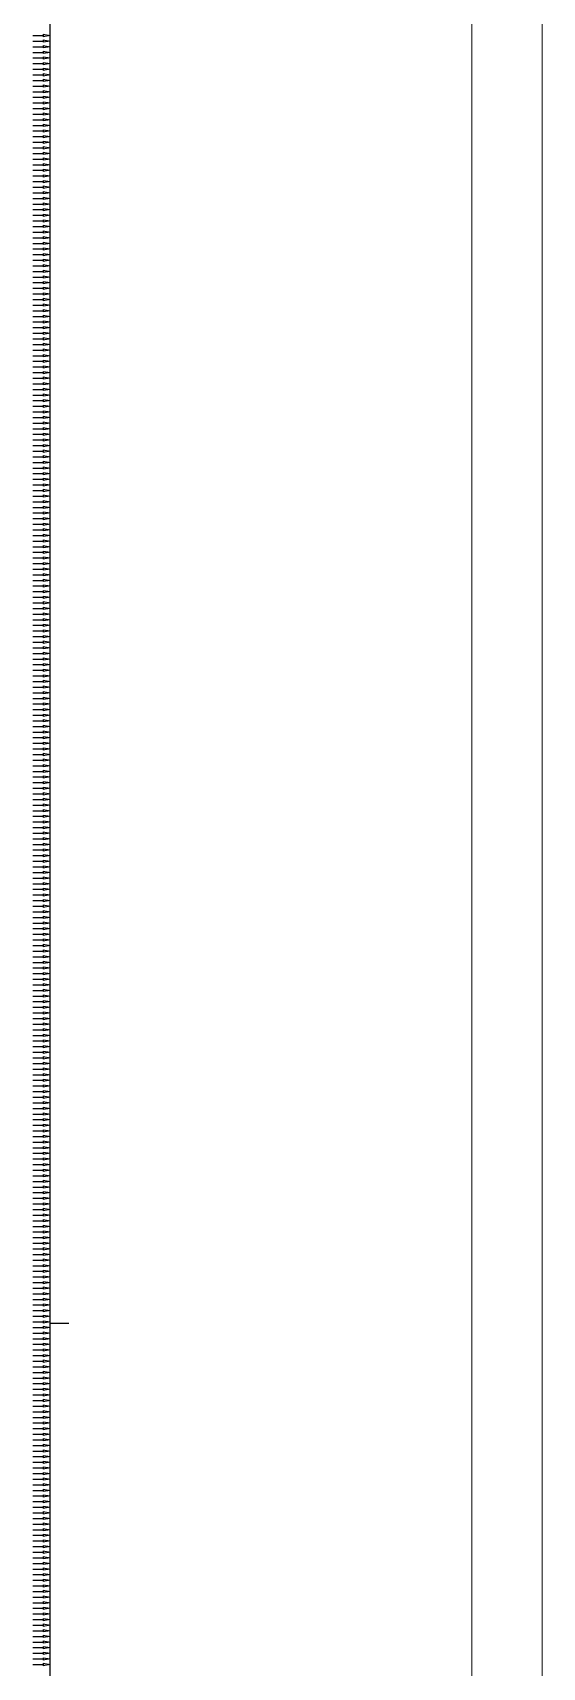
# Model space of a CAD drawing. Extents: x -212 to 3502, y -496 to 4155.
# Drawn here: x -12 to 350, y 1830 to 2994 of the extents above; entities that cross this region are included whole.
import ezdxf

# ---------------------------------------------------------------- set-up
doc = ezdxf.new("R2010")
doc.units = 0
doc.linetypes.add('DASHED', pattern=[0])
doc.layers.add('Analysis_layer', color=70, linetype='Continuous')
doc.layers.add('U_Профиль', color=160, linetype='Continuous', lineweight=20)
doc.styles.get("Standard").update_dxf_attribs({"font": 'arial.ttf'})

# ---------------------------------------------------------------- blocks, each defined once
blk = doc.blocks.new('*U12')
for p, q in [((-6.25, 1496), (-2.5, 1496)), ((-6.25, 1494), (-2.5, 1494)), ((-6.25, 1492), (-2.5, 1492)), ((-6.25, 1490), (-2.5, 1490)), ((-6.25, 1488), (-2.5, 1488)), ((-6.25, 1486), (-2.5, 1486)), ((-6.25, 1484), (-2.5, 1484)), ((-6.25, 1482), (-2.5, 1482)), ((-6.25, 1480), (-2.5, 1480)), ((-6.25, 1478), (-2.5, 1478)), ((-6.25, 1476), (-2.5, 1476)), ((-6.25, 1474), (-2.5, 1474)), ((-6.25, 1472), (-2.5, 1472)), ((-6.25, 1470), (-2.5, 1470)), ((-6.25, 1468), (-2.5, 1468)), ((-6.25, 1466), (-2.5, 1466)), ((-6.25, 1464), (-2.5, 1464)), ((-6.25, 1462), (-2.5, 1462)), ((-6.25, 1460), (-2.5, 1460)), ((-6.25, 1458), (-2.5, 1458)), ((-6.25, 1456), (-2.5, 1456)), ((-6.25, 1454), (-2.5, 1454)), ((-6.25, 1452), (-2.5, 1452)), ((-6.25, 1450), (-2.5, 1450)), ((-6.25, 1448), (-2.5, 1448)), ((-6.25, 1446), (-2.5, 1446)), ((-6.25, 1444), (-2.5, 1444)), ((-6.25, 1442), (-2.5, 1442)), ((-6.25, 1440), (-2.5, 1440)), ((-6.25, 1438), (-2.5, 1438)), ((-6.25, 1436), (-2.5, 1436)), ((-6.25, 1434), (-2.5, 1434)), ((-6.25, 1432), (-2.5, 1432)), ((-6.25, 1430), (-2.5, 1430)), ((-6.25, 1428), (-2.5, 1428)), ((-6.25, 1426), (-2.5, 1426)), ((-6.25, 1424), (-2.5, 1424)), ((-6.25, 1422), (-2.5, 1422)), ((-6.25, 1420), (-2.5, 1420)), ((-6.25, 1418), (-2.5, 1418)), ((-6.25, 1416), (-2.5, 1416)), ((-6.25, 1414), (-2.5, 1414)), ((-6.25, 1412), (-2.5, 1412)), ((-6.25, 1410), (-2.5, 1410)), ((-6.25, 1408), (-2.5, 1408)), ((-6.25, 1406), (-2.5, 1406)), ((-6.25, 1404), (-2.5, 1404)), ((-6.25, 1402), (-2.5, 1402)), ((-6.25, 1400), (-2.5, 1400)), ((-6.25, 1398), (-2.5, 1398)), ((-6.25, 1396), (-2.5, 1396)), ((-6.25, 1394), (-2.5, 1394)), ((-6.25, 1392), (-2.5, 1392)), ((-6.25, 1390), (-2.5, 1390)), ((-6.25, 1388), (-2.5, 1388)), ((-6.25, 1386), (-2.5, 1386)), ((-6.25, 1384), (-2.5, 1384)), ((-6.25, 1382), (-2.5, 1382)), ((-6.25, 1380), (-2.5, 1380)), ((-6.25, 1378), (-2.5, 1378)), ((-6.25, 1376), (-2.5, 1376)), ((-6.25, 1374), (-2.5, 1374)), ((-6.25, 1372), (-2.5, 1372)), ((-6.25, 1370), (-2.5, 1370)), ((-6.25, 1368), (-2.5, 1368)), ((-6.25, 1366), (-2.5, 1366)), ((-6.25, 1364), (-2.5, 1364)), ((-6.25, 1362), (-2.5, 1362)), ((-6.25, 1360), (-2.5, 1360)), ((-6.25, 1358), (-2.5, 1358)), ((-6.25, 1356), (-2.5, 1356)), ((-6.25, 1354), (-2.5, 1354)), ((-6.25, 1352), (-2.5, 1352)), ((-6.25, 1350), (-2.5, 1350)), ((-6.25, 1348), (-2.5, 1348)), ((-6.25, 1346), (-2.5, 1346)), ((-6.25, 1344), (-2.5, 1344)), ((-6.25, 1342), (-2.5, 1342)), ((-6.25, 1340), (-2.5, 1340)), ((-6.25, 1338), (-2.5, 1338)), ((-6.25, 1336), (-2.5, 1336)), ((-6.25, 1334), (-2.5, 1334)), ((-6.25, 1332), (-2.5, 1332)), ((-6.25, 1330), (-2.5, 1330)), ((-6.25, 1328), (-2.5, 1328)), ((-6.25, 1326), (-2.5, 1326)), ((-6.25, 1324), (-2.5, 1324)), ((-6.25, 1322), (-2.5, 1322)), ((-6.25, 1320), (-2.5, 1320)), ((-6.25, 1318), (-2.5, 1318)), ((-6.25, 1316), (-2.5, 1316)), ((-6.25, 1314), (-2.5, 1314)), ((-6.25, 1312), (-2.5, 1312)), ((-6.25, 1310), (-2.5, 1310)), ((-6.25, 1308), (-2.5, 1308)), ((-6.25, 1306), (-2.5, 1306)), ((-6.25, 1304), (-2.5, 1304)), ((-6.25, 1302), (-2.5, 1302)), ((-6.25, 1300), (-2.5, 1300)), ((-6.25, 1298), (-2.5, 1298)), ((-6.25, 1296), (-2.5, 1296)), ((-6.25, 1294), (-2.5, 1294)), ((-6.25, 1292), (-2.5, 1292)), ((-6.25, 1290), (-2.5, 1290)), ((-6.25, 1288), (-2.5, 1288)), ((-6.25, 1286), (-2.5, 1286)), ((-6.25, 1284), (-2.5, 1284)), ((-6.25, 1282), (-2.5, 1282)), ((-6.25, 1280), (-2.5, 1280)), ((-6.25, 1278), (-2.5, 1278)), ((-6.25, 1276), (-2.5, 1276)), ((-6.25, 1274), (-2.5, 1274)), ((-6.25, 1272), (-2.5, 1272)), ((-6.25, 1270), (-2.5, 1270)), ((-6.25, 1268), (-2.5, 1268)), ((-6.25, 1266), (-2.5, 1266)), ((-6.25, 1264), (-2.5, 1264)), ((-6.25, 1262), (-2.5, 1262)), ((-6.25, 1260), (-2.5, 1260)), ((-6.25, 1258), (-2.5, 1258)), ((-6.25, 1256), (-2.5, 1256)), ((-6.25, 1254), (-2.5, 1254)), ((-6.25, 1252), (-2.5, 1252)), ((-6.25, 1250), (-2.5, 1250)), ((-6.25, 1248), (-2.5, 1248)), ((-6.25, 1246), (-2.5, 1246)), ((-6.25, 1244), (-2.5, 1244)), ((-6.25, 1242), (-2.5, 1242)), ((-6.25, 1240), (-2.5, 1240)), ((-6.25, 1238), (-2.5, 1238)), ((-6.25, 1236), (-2.5, 1236)), ((-6.25, 1234), (-2.5, 1234)), ((-6.25, 1232), (-2.5, 1232)), ((-6.25, 1230), (-2.5, 1230)), ((-6.25, 1228), (-2.5, 1228)), ((-6.25, 1226), (-2.5, 1226)), ((-6.25, 1224), (-2.5, 1224)), ((-6.25, 1222), (-2.5, 1222)), ((-6.25, 1220), (-2.5, 1220)), ((-6.25, 1218), (-2.5, 1218)), ((-6.25, 1216), (-2.5, 1216)), ((-6.25, 1214), (-2.5, 1214)), ((-6.25, 1212), (-2.5, 1212)), ((-6.25, 1210), (-2.5, 1210)), ((-6.25, 1208), (-2.5, 1208)), ((-6.25, 1206), (-2.5, 1206)), ((-6.25, 1204), (-2.5, 1204)), ((-6.25, 1202), (-2.5, 1202)), ((-6.25, 1200), (-2.5, 1200)), ((-6.25, 1198), (-2.5, 1198)), ((-6.25, 1196), (-2.5, 1196)), ((-6.25, 1194), (-2.5, 1194)), ((-6.25, 1192), (-2.5, 1192)), ((-6.25, 1190), (-2.5, 1190)), ((-6.25, 1188), (-2.5, 1188)), ((-6.25, 1186), (-2.5, 1186)), ((-6.25, 1184), (-2.5, 1184)), ((-6.25, 1182), (-2.5, 1182)), ((-6.25, 1180), (-2.5, 1180)), ((-6.25, 1178), (-2.5, 1178)), ((-6.25, 1176), (-2.5, 1176)), ((-6.25, 1174), (-2.5, 1174)), ((-6.25, 1172), (-2.5, 1172)), ((-6.25, 1170), (-2.5, 1170)), ((-6.25, 1168), (-2.5, 1168)), ((-6.25, 1166), (-2.5, 1166)), ((-6.25, 1164), (-2.5, 1164)), ((-6.25, 1162), (-2.5, 1162)), ((-6.25, 1160), (-2.5, 1160)), ((-6.25, 1158), (-2.5, 1158)), ((-6.25, 1156), (-2.5, 1156)), ((-6.25, 1154), (-2.5, 1154)), ((-6.25, 1152), (-2.5, 1152)), ((-6.25, 1150), (-2.5, 1150)), ((-6.25, 1148), (-2.5, 1148)), ((-6.25, 1146), (-2.5, 1146)), ((-6.25, 1144), (-2.5, 1144)), ((-6.25, 1142), (-2.5, 1142)), ((-6.25, 1140), (-2.5, 1140)), ((-6.25, 1138), (-2.5, 1138)), ((-6.25, 1136), (-2.5, 1136)), ((-6.25, 1134), (-2.5, 1134)), ((-6.25, 1132), (-2.5, 1132)), ((-6.25, 1130), (-2.5, 1130)), ((-6.25, 1128), (-2.5, 1128)), ((-6.25, 1126), (-2.5, 1126)), ((-6.25, 1124), (-2.5, 1124)), ((-6.25, 1122), (-2.5, 1122)), ((-6.25, 1120), (-2.5, 1120)), ((-6.25, 1118), (-2.5, 1118)), ((-6.25, 1116), (-2.5, 1116)), ((-6.25, 1114), (-2.5, 1114)), ((-6.25, 1112), (-2.5, 1112)), ((-6.25, 1110), (-2.5, 1110)), ((-6.25, 1108), (-2.5, 1108)), ((-6.25, 1106), (-2.5, 1106)), ((-6.25, 1104), (-2.5, 1104)), ((-6.25, 1102), (-2.5, 1102)), ((-6.25, 1100), (-2.5, 1100)), ((-6.25, 1098), (-2.5, 1098)), ((-6.25, 1096), (-2.5, 1096)), ((-6.25, 1094), (-2.5, 1094)), ((-6.25, 1092), (-2.5, 1092)), ((-6.25, 1090), (-2.5, 1090)), ((-6.25, 1088), (-2.5, 1088)), ((-6.25, 1086), (-2.5, 1086)), ((-6.25, 1084), (-2.5, 1084)), ((-6.25, 1082), (-2.5, 1082)), ((-6.25, 1080), (-2.5, 1080)), ((-6.25, 1078), (-2.5, 1078)), ((-6.25, 1076), (-2.5, 1076)), ((-6.25, 1074), (-2.5, 1074)), ((-6.25, 1072), (-2.5, 1072)), ((-6.25, 1070), (-2.5, 1070)), ((-6.25, 1068), (-2.5, 1068)), ((-6.25, 1066), (-2.5, 1066)), ((-6.25, 1064), (-2.5, 1064)), ((-6.25, 1062), (-2.5, 1062)), ((-6.25, 1060), (-2.5, 1060)), ((-6.25, 1058), (-2.5, 1058)), ((-6.25, 1056), (-2.5, 1056)), ((-6.25, 1054), (-2.5, 1054)), ((-6.25, 1052), (-2.5, 1052)), ((-6.25, 1050), (-2.5, 1050)), ((-6.25, 1048), (-2.5, 1048)), ((-6.25, 1046), (-2.5, 1046)), ((-6.25, 1044), (-2.5, 1044)), ((-6.25, 1042), (-2.5, 1042)), ((-6.25, 1040), (-2.5, 1040)), ((-6.25, 1038), (-2.5, 1038)), ((-6.25, 1036), (-2.5, 1036)), ((-6.25, 1034), (-2.5, 1034)), ((-6.25, 1032), (-2.5, 1032)), ((-6.25, 1030), (-2.5, 1030)), ((-6.25, 1028), (-2.5, 1028)), ((-6.25, 1026), (-2.5, 1026)), ((-6.25, 1024), (-2.5, 1024)), ((-6.25, 1022), (-2.5, 1022)), ((-6.25, 1020), (-2.5, 1020)), ((-6.25, 1018), (-2.5, 1018)), ((-6.25, 1016), (-2.5, 1016)), ((-6.25, 1014), (-2.5, 1014)), ((-6.25, 1012), (-2.5, 1012)), ((-6.25, 1010), (-2.5, 1010)), ((-6.25, 1008), (-2.5, 1008)), ((-6.25, 1006), (-2.5, 1006)), ((-6.25, 1004), (-2.5, 1004)), ((-6.25, 1002), (-2.5, 1002)), ((-6.25, 1000), (-2.5, 1000)), ((-6.25, 998), (-2.5, 998)), ((-6.25, 996), (-2.5, 996)), ((-6.25, 994), (-2.5, 994)), ((-6.25, 992), (-2.5, 992)), ((-6.25, 990), (-2.5, 990)), ((-6.25, 988), (-2.5, 988)), ((-6.25, 986), (-2.5, 986)), ((-6.25, 984), (-2.5, 984)), ((-6.25, 982), (-2.5, 982)), ((-6.25, 980), (-2.5, 980)), ((-6.25, 978), (-2.5, 978)), ((-6.25, 976), (-2.5, 976)), ((-6.25, 974), (-2.5, 974)), ((-6.25, 972), (-2.5, 972)), ((-6.25, 970), (-2.5, 970)), ((-6.25, 968), (-2.5, 968)), ((-6.25, 966), (-2.5, 966)), ((-6.25, 964), (-2.5, 964)), ((-6.25, 962), (-2.5, 962)), ((-6.25, 960), (-2.5, 960)), ((-6.25, 958), (-2.5, 958)), ((-6.25, 956), (-2.5, 956)), ((-6.25, 954), (-2.5, 954)), ((-6.25, 952), (-2.5, 952)), ((-6.25, 950), (-2.5, 950)), ((-6.25, 948), (-2.5, 948)), ((-6.25, 946), (-2.5, 946)), ((-6.25, 944), (-2.5, 944)), ((-6.25, 942), (-2.5, 942)), ((-6.25, 940), (-2.5, 940)), ((-6.25, 938), (-2.5, 938)), ((-6.25, 936), (-2.5, 936)), ((-6.25, 934), (-2.5, 934)), ((-6.25, 932), (-2.5, 932)), ((-6.25, 930), (-2.5, 930)), ((-6.25, 928), (-2.5, 928)), ((-6.25, 926), (-2.5, 926)), ((-6.25, 924), (-2.5, 924)), ((-6.25, 922), (-2.5, 922)), ((-6.25, 920), (-2.5, 920)), ((-6.25, 918), (-2.5, 918)), ((-6.25, 916), (-2.5, 916))]:
    blk.add_line(p, q)
at = {"color": 0, "linetype": 'ByBlock', "lineweight": -2}
for p, q in [((-2.5, 1496.42), (0, 1496)), ((-2.5, 1496.42), (-2.5, 1495.58)), ((0, 1496), (-2.5, 1495.58)), ((-2.5, 1494.42), (0, 1494)), ((-2.5, 1494.42), (-2.5, 1493.58)), ((0, 1494), (-2.5, 1493.58)), ((-2.5, 1492.42), (0, 1492)), ((-2.5, 1492.42), (-2.5, 1491.58)), ((0, 1492), (-2.5, 1491.58)), ((-2.5, 1490.42), (0, 1490)), ((-2.5, 1490.42), (-2.5, 1489.58)), ((0, 1490), (-2.5, 1489.58)), ((-2.5, 1488.42), (0, 1488)), ((-2.5, 1488.42), (-2.5, 1487.58)), ((0, 1488), (-2.5, 1487.58)), ((-2.5, 1486.42), (0, 1486)), ((-2.5, 1486.42), (-2.5, 1485.58)), ((0, 1486), (-2.5, 1485.58)), ((-2.5, 1484.42), (0, 1484)), ((-2.5, 1484.42), (-2.5, 1483.58)), ((0, 1484), (-2.5, 1483.58)), ((-2.5, 1482.42), (0, 1482)), ((-2.5, 1482.42), (-2.5, 1481.58)), ((0, 1482), (-2.5, 1481.58)), ((-2.5, 1480.42), (0, 1480)), ((-2.5, 1480.42), (-2.5, 1479.58)), ((0, 1480), (-2.5, 1479.58)), ((-2.5, 1478.42), (0, 1478)), ((-2.5, 1478.42), (-2.5, 1477.58)), ((0, 1478), (-2.5, 1477.58)), ((-2.5, 1476.42), (0, 1476)), ((-2.5, 1476.42), (-2.5, 1475.58)), ((0, 1476), (-2.5, 1475.58)), ((-2.5, 1474.42), (0, 1474)), ((-2.5, 1474.42), (-2.5, 1473.58)), ((0, 1474), (-2.5, 1473.58)), ((-2.5, 1472.42), (0, 1472)), ((-2.5, 1472.42), (-2.5, 1471.58)), ((0, 1472), (-2.5, 1471.58)), ((-2.5, 1470.42), (0, 1470)), ((-2.5, 1470.42), (-2.5, 1469.58)), ((0, 1470), (-2.5, 1469.58)), ((-2.5, 1468.42), (0, 1468)), ((-2.5, 1468.42), (-2.5, 1467.58)), ((0, 1468), (-2.5, 1467.58)), ((-2.5, 1466.42), (0, 1466)), ((-2.5, 1466.42), (-2.5, 1465.58)), ((0, 1466), (-2.5, 1465.58)), ((-2.5, 1464.42), (0, 1464)), ((-2.5, 1464.42), (-2.5, 1463.58)), ((0, 1464), (-2.5, 1463.58)), ((-2.5, 1462.42), (0, 1462)), ((-2.5, 1462.42), (-2.5, 1461.58)), ((0, 1462), (-2.5, 1461.58)), ((-2.5, 1460.42), (0, 1460)), ((-2.5, 1460.42), (-2.5, 1459.58)), ((0, 1460), (-2.5, 1459.58)), ((-2.5, 1458.42), (0, 1458)), ((-2.5, 1458.42), (-2.5, 1457.58)), ((0, 1458), (-2.5, 1457.58)), ((-2.5, 1456.42), (0, 1456)), ((-2.5, 1456.42), (-2.5, 1455.58)), ((0, 1456), (-2.5, 1455.58)), ((-2.5, 1454.42), (0, 1454)), ((-2.5, 1454.42), (-2.5, 1453.58)), ((0, 1454), (-2.5, 1453.58)), ((-2.5, 1452.42), (0, 1452)), ((-2.5, 1452.42), (-2.5, 1451.58)), ((0, 1452), (-2.5, 1451.58)), ((-2.5, 1450.42), (0, 1450)), ((-2.5, 1450.42), (-2.5, 1449.58)), ((0, 1450), (-2.5, 1449.58)), ((-2.5, 1448.42), (0, 1448)), ((-2.5, 1448.42), (-2.5, 1447.58)), ((0, 1448), (-2.5, 1447.58)), ((-2.5, 1446.42), (0, 1446)), ((-2.5, 1446.42), (-2.5, 1445.58)), ((0, 1446), (-2.5, 1445.58)), ((-2.5, 1444.42), (0, 1444)), ((-2.5, 1444.42), (-2.5, 1443.58)), ((0, 1444), (-2.5, 1443.58)), ((-2.5, 1442.42), (0, 1442)), ((-2.5, 1442.42), (-2.5, 1441.58)), ((0, 1442), (-2.5, 1441.58)), ((-2.5, 1440.42), (0, 1440)), ((-2.5, 1440.42), (-2.5, 1439.58)), ((0, 1440), (-2.5, 1439.58)), ((-2.5, 1438.42), (0, 1438)), ((-2.5, 1438.42), (-2.5, 1437.58)), ((0, 1438), (-2.5, 1437.58)), ((-2.5, 1436.42), (0, 1436)), ((-2.5, 1436.42), (-2.5, 1435.58)), ((0, 1436), (-2.5, 1435.58)), ((-2.5, 1434.42), (0, 1434)), ((-2.5, 1434.42), (-2.5, 1433.58)), ((0, 1434), (-2.5, 1433.58)), ((-2.5, 1432.42), (0, 1432)), ((-2.5, 1432.42), (-2.5, 1431.58)), ((0, 1432), (-2.5, 1431.58)), ((-2.5, 1430.42), (0, 1430)), ((-2.5, 1430.42), (-2.5, 1429.58)), ((0, 1430), (-2.5, 1429.58)), ((-2.5, 1428.42), (0, 1428)), ((-2.5, 1428.42), (-2.5, 1427.58)), ((0, 1428), (-2.5, 1427.58)), ((-2.5, 1426.42), (0, 1426)), ((-2.5, 1426.42), (-2.5, 1425.58)), ((0, 1426), (-2.5, 1425.58)), ((-2.5, 1424.42), (0, 1424)), ((-2.5, 1424.42), (-2.5, 1423.58)), ((0, 1424), (-2.5, 1423.58)), ((-2.5, 1422.42), (0, 1422)), ((-2.5, 1422.42), (-2.5, 1421.58)), ((0, 1422), (-2.5, 1421.58)), ((-2.5, 1420.42), (0, 1420)), ((-2.5, 1420.42), (-2.5, 1419.58)), ((0, 1420), (-2.5, 1419.58)), ((-2.5, 1418.42), (0, 1418)), ((-2.5, 1418.42), (-2.5, 1417.58)), ((0, 1418), (-2.5, 1417.58)), ((-2.5, 1416.42), (0, 1416)), ((-2.5, 1416.42), (-2.5, 1415.58)), ((0, 1416), (-2.5, 1415.58)), ((-2.5, 1414.42), (0, 1414)), ((-2.5, 1414.42), (-2.5, 1413.58)), ((0, 1414), (-2.5, 1413.58)), ((-2.5, 1412.42), (0, 1412)), ((-2.5, 1412.42), (-2.5, 1411.58)), ((0, 1412), (-2.5, 1411.58)), ((-2.5, 1410.42), (0, 1410)), ((-2.5, 1410.42), (-2.5, 1409.58)), ((0, 1410), (-2.5, 1409.58)), ((-2.5, 1408.42), (0, 1408)), ((-2.5, 1408.42), (-2.5, 1407.58)), ((0, 1408), (-2.5, 1407.58)), ((-2.5, 1406.42), (0, 1406)), ((-2.5, 1406.42), (-2.5, 1405.58)), ((0, 1406), (-2.5, 1405.58)), ((-2.5, 1404.42), (0, 1404)), ((-2.5, 1404.42), (-2.5, 1403.58)), ((0, 1404), (-2.5, 1403.58)), ((-2.5, 1402.42), (0, 1402)), ((-2.5, 1402.42), (-2.5, 1401.58)), ((0, 1402), (-2.5, 1401.58)), ((-2.5, 1400.42), (0, 1400)), ((-2.5, 1400.42), (-2.5, 1399.58)), ((0, 1400), (-2.5, 1399.58)), ((-2.5, 1398.42), (0, 1398)), ((-2.5, 1398.42), (-2.5, 1397.58)), ((0, 1398), (-2.5, 1397.58)), ((-2.5, 1396.42), (0, 1396)), ((-2.5, 1396.42), (-2.5, 1395.58)), ((0, 1396), (-2.5, 1395.58)), ((-2.5, 1394.42), (0, 1394)), ((-2.5, 1394.42), (-2.5, 1393.58)), ((0, 1394), (-2.5, 1393.58)), ((-2.5, 1392.42), (0, 1392)), ((-2.5, 1392.42), (-2.5, 1391.58)), ((0, 1392), (-2.5, 1391.58)), ((-2.5, 1390.42), (0, 1390)), ((-2.5, 1390.42), (-2.5, 1389.58)), ((0, 1390), (-2.5, 1389.58)), ((-2.5, 1388.42), (0, 1388)), ((-2.5, 1388.42), (-2.5, 1387.58)), ((0, 1388), (-2.5, 1387.58)), ((-2.5, 1386.42), (0, 1386)), ((-2.5, 1386.42), (-2.5, 1385.58)), ((0, 1386), (-2.5, 1385.58)), ((-2.5, 1384.42), (0, 1384)), ((-2.5, 1384.42), (-2.5, 1383.58)), ((0, 1384), (-2.5, 1383.58)), ((-2.5, 1382.42), (0, 1382)), ((-2.5, 1382.42), (-2.5, 1381.58)), ((0, 1382), (-2.5, 1381.58)), ((-2.5, 1380.42), (0, 1380)), ((-2.5, 1380.42), (-2.5, 1379.58)), ((0, 1380), (-2.5, 1379.58)), ((-2.5, 1378.42), (0, 1378)), ((-2.5, 1378.42), (-2.5, 1377.58)), ((0, 1378), (-2.5, 1377.58)), ((-2.5, 1376.42), (0, 1376)), ((-2.5, 1376.42), (-2.5, 1375.58)), ((0, 1376), (-2.5, 1375.58)), ((-2.5, 1374.42), (0, 1374)), ((-2.5, 1374.42), (-2.5, 1373.58)), ((0, 1374), (-2.5, 1373.58)), ((-2.5, 1372.42), (0, 1372)), ((-2.5, 1372.42), (-2.5, 1371.58)), ((0, 1372), (-2.5, 1371.58)), ((-2.5, 1370.42), (0, 1370)), ((-2.5, 1370.42), (-2.5, 1369.58)), ((0, 1370), (-2.5, 1369.58)), ((-2.5, 1368.42), (0, 1368)), ((-2.5, 1368.42), (-2.5, 1367.58)), ((0, 1368), (-2.5, 1367.58)), ((-2.5, 1366.42), (0, 1366)), ((-2.5, 1366.42), (-2.5, 1365.58)), ((0, 1366), (-2.5, 1365.58)), ((-2.5, 1364.42), (0, 1364)), ((-2.5, 1364.42), (-2.5, 1363.58)), ((0, 1364), (-2.5, 1363.58)), ((-2.5, 1362.42), (0, 1362)), ((-2.5, 1362.42), (-2.5, 1361.58)), ((0, 1362), (-2.5, 1361.58)), ((-2.5, 1360.42), (0, 1360)), ((-2.5, 1360.42), (-2.5, 1359.58)), ((0, 1360), (-2.5, 1359.58)), ((-2.5, 1358.42), (0, 1358)), ((-2.5, 1358.42), (-2.5, 1357.58)), ((0, 1358), (-2.5, 1357.58)), ((-2.5, 1356.42), (0, 1356)), ((-2.5, 1356.42), (-2.5, 1355.58)), ((0, 1356), (-2.5, 1355.58)), ((-2.5, 1354.42), (0, 1354)), ((-2.5, 1354.42), (-2.5, 1353.58)), ((0, 1354), (-2.5, 1353.58)), ((-2.5, 1352.42), (0, 1352)), ((-2.5, 1352.42), (-2.5, 1351.58)), ((0, 1352), (-2.5, 1351.58)), ((-2.5, 1350.42), (0, 1350)), ((-2.5, 1350.42), (-2.5, 1349.58)), ((0, 1350), (-2.5, 1349.58)), ((-2.5, 1348.42), (0, 1348)), ((-2.5, 1348.42), (-2.5, 1347.58)), ((0, 1348), (-2.5, 1347.58)), ((-2.5, 1346.42), (0, 1346)), ((-2.5, 1346.42), (-2.5, 1345.58)), ((0, 1346), (-2.5, 1345.58)), ((-2.5, 1344.42), (0, 1344)), ((-2.5, 1344.42), (-2.5, 1343.58)), ((0, 1344), (-2.5, 1343.58)), ((-2.5, 1342.42), (0, 1342)), ((-2.5, 1342.42), (-2.5, 1341.58)), ((0, 1342), (-2.5, 1341.58)), ((-2.5, 1340.42), (0, 1340)), ((-2.5, 1340.42), (-2.5, 1339.58)), ((0, 1340), (-2.5, 1339.58)), ((-2.5, 1338.42), (0, 1338)), ((-2.5, 1338.42), (-2.5, 1337.58)), ((0, 1338), (-2.5, 1337.58)), ((-2.5, 1336.42), (0, 1336)), ((-2.5, 1336.42), (-2.5, 1335.58)), ((0, 1336), (-2.5, 1335.58)), ((-2.5, 1334.42), (0, 1334)), ((-2.5, 1334.42), (-2.5, 1333.58)), ((0, 1334), (-2.5, 1333.58)), ((-2.5, 1332.42), (0, 1332)), ((-2.5, 1332.42), (-2.5, 1331.58)), ((0, 1332), (-2.5, 1331.58)), ((-2.5, 1330.42), (0, 1330)), ((-2.5, 1330.42), (-2.5, 1329.58)), ((0, 1330), (-2.5, 1329.58)), ((-2.5, 1328.42), (0, 1328)), ((-2.5, 1328.42), (-2.5, 1327.58)), ((0, 1328), (-2.5, 1327.58)), ((-2.5, 1326.42), (0, 1326)), ((-2.5, 1326.42), (-2.5, 1325.58)), ((0, 1326), (-2.5, 1325.58)), ((-2.5, 1324.42), (0, 1324)), ((-2.5, 1324.42), (-2.5, 1323.58)), ((0, 1324), (-2.5, 1323.58)), ((-2.5, 1322.42), (0, 1322)), ((-2.5, 1322.42), (-2.5, 1321.58)), ((0, 1322), (-2.5, 1321.58)), ((-2.5, 1320.42), (0, 1320)), ((-2.5, 1320.42), (-2.5, 1319.58)), ((0, 1320), (-2.5, 1319.58)), ((-2.5, 1318.42), (0, 1318)), ((-2.5, 1318.42), (-2.5, 1317.58)), ((0, 1318), (-2.5, 1317.58)), ((-2.5, 1316.42), (0, 1316)), ((-2.5, 1316.42), (-2.5, 1315.58)), ((0, 1316), (-2.5, 1315.58)), ((-2.5, 1314.42), (0, 1314)), ((-2.5, 1314.42), (-2.5, 1313.58)), ((0, 1314), (-2.5, 1313.58)), ((-2.5, 1312.42), (0, 1312)), ((-2.5, 1312.42), (-2.5, 1311.58)), ((0, 1312), (-2.5, 1311.58)), ((-2.5, 1310.42), (0, 1310)), ((-2.5, 1310.42), (-2.5, 1309.58)), ((0, 1310), (-2.5, 1309.58)), ((-2.5, 1308.42), (0, 1308)), ((-2.5, 1308.42), (-2.5, 1307.58)), ((0, 1308), (-2.5, 1307.58)), ((-2.5, 1306.42), (0, 1306)), ((-2.5, 1306.42), (-2.5, 1305.58)), ((0, 1306), (-2.5, 1305.58)), ((-2.5, 1304.42), (0, 1304)), ((-2.5, 1304.42), (-2.5, 1303.58)), ((0, 1304), (-2.5, 1303.58)), ((-2.5, 1302.42), (0, 1302)), ((-2.5, 1302.42), (-2.5, 1301.58)), ((0, 1302), (-2.5, 1301.58)), ((-2.5, 1300.42), (0, 1300)), ((-2.5, 1300.42), (-2.5, 1299.58)), ((0, 1300), (-2.5, 1299.58)), ((-2.5, 1298.42), (0, 1298)), ((-2.5, 1298.42), (-2.5, 1297.58)), ((0, 1298), (-2.5, 1297.58)), ((-2.5, 1296.42), (0, 1296)), ((-2.5, 1296.42), (-2.5, 1295.58)), ((0, 1296), (-2.5, 1295.58)), ((-2.5, 1294.42), (0, 1294)), ((-2.5, 1294.42), (-2.5, 1293.58)), ((0, 1294), (-2.5, 1293.58)), ((-2.5, 1292.42), (0, 1292)), ((-2.5, 1292.42), (-2.5, 1291.58)), ((0, 1292), (-2.5, 1291.58)), ((-2.5, 1290.42), (0, 1290)), ((-2.5, 1290.42), (-2.5, 1289.58)), ((0, 1290), (-2.5, 1289.58)), ((-2.5, 1288.42), (0, 1288)), ((-2.5, 1288.42), (-2.5, 1287.58)), ((0, 1288), (-2.5, 1287.58)), ((-2.5, 1286.42), (0, 1286)), ((-2.5, 1286.42), (-2.5, 1285.58)), ((0, 1286), (-2.5, 1285.58)), ((-2.5, 1284.42), (0, 1284)), ((-2.5, 1284.42), (-2.5, 1283.58)), ((0, 1284), (-2.5, 1283.58)), ((-2.5, 1282.42), (0, 1282)), ((-2.5, 1282.42), (-2.5, 1281.58)), ((0, 1282), (-2.5, 1281.58)), ((-2.5, 1280.42), (0, 1280)), ((-2.5, 1280.42), (-2.5, 1279.58)), ((0, 1280), (-2.5, 1279.58)), ((-2.5, 1278.42), (0, 1278)), ((-2.5, 1278.42), (-2.5, 1277.58)), ((0, 1278), (-2.5, 1277.58)), ((-2.5, 1276.42), (0, 1276)), ((-2.5, 1276.42), (-2.5, 1275.58)), ((0, 1276), (-2.5, 1275.58)), ((-2.5, 1274.42), (0, 1274)), ((-2.5, 1274.42), (-2.5, 1273.58)), ((0, 1274), (-2.5, 1273.58)), ((-2.5, 1272.42), (0, 1272)), ((-2.5, 1272.42), (-2.5, 1271.58)), ((0, 1272), (-2.5, 1271.58)), ((-2.5, 1270.42), (0, 1270)), ((-2.5, 1270.42), (-2.5, 1269.58)), ((0, 1270), (-2.5, 1269.58)), ((-2.5, 1268.42), (0, 1268)), ((-2.5, 1268.42), (-2.5, 1267.58)), ((0, 1268), (-2.5, 1267.58)), ((-2.5, 1266.42), (0, 1266)), ((-2.5, 1266.42), (-2.5, 1265.58)), ((0, 1266), (-2.5, 1265.58)), ((-2.5, 1264.42), (0, 1264)), ((-2.5, 1264.42), (-2.5, 1263.58)), ((0, 1264), (-2.5, 1263.58)), ((-2.5, 1262.42), (0, 1262)), ((-2.5, 1262.42), (-2.5, 1261.58)), ((0, 1262), (-2.5, 1261.58)), ((-2.5, 1260.42), (0, 1260)), ((-2.5, 1260.42), (-2.5, 1259.58)), ((0, 1260), (-2.5, 1259.58)), ((-2.5, 1258.42), (0, 1258)), ((-2.5, 1258.42), (-2.5, 1257.58)), ((0, 1258), (-2.5, 1257.58)), ((-2.5, 1256.42), (0, 1256)), ((-2.5, 1256.42), (-2.5, 1255.58)), ((0, 1256), (-2.5, 1255.58)), ((-2.5, 1254.42), (0, 1254)), ((-2.5, 1254.42), (-2.5, 1253.58)), ((0, 1254), (-2.5, 1253.58)), ((-2.5, 1252.42), (0, 1252)), ((-2.5, 1252.42), (-2.5, 1251.58)), ((0, 1252), (-2.5, 1251.58)), ((-2.5, 1250.42), (0, 1250)), ((-2.5, 1250.42), (-2.5, 1249.58)), ((0, 1250), (-2.5, 1249.58)), ((-2.5, 1248.42), (0, 1248)), ((-2.5, 1248.42), (-2.5, 1247.58)), ((0, 1248), (-2.5, 1247.58)), ((-2.5, 1246.42), (0, 1246)), ((-2.5, 1246.42), (-2.5, 1245.58)), ((0, 1246), (-2.5, 1245.58)), ((-2.5, 1244.42), (0, 1244)), ((-2.5, 1244.42), (-2.5, 1243.58)), ((0, 1244), (-2.5, 1243.58)), ((-2.5, 1242.42), (0, 1242)), ((-2.5, 1242.42), (-2.5, 1241.58)), ((0, 1242), (-2.5, 1241.58)), ((-2.5, 1240.42), (0, 1240)), ((-2.5, 1240.42), (-2.5, 1239.58)), ((0, 1240), (-2.5, 1239.58)), ((-2.5, 1238.42), (0, 1238)), ((-2.5, 1238.42), (-2.5, 1237.58)), ((0, 1238), (-2.5, 1237.58)), ((-2.5, 1236.42), (0, 1236)), ((-2.5, 1236.42), (-2.5, 1235.58)), ((0, 1236), (-2.5, 1235.58)), ((-2.5, 1234.42), (0, 1234)), ((-2.5, 1234.42), (-2.5, 1233.58)), ((0, 1234), (-2.5, 1233.58)), ((-2.5, 1232.42), (0, 1232)), ((-2.5, 1232.42), (-2.5, 1231.58)), ((0, 1232), (-2.5, 1231.58)), ((-2.5, 1230.42), (0, 1230)), ((-2.5, 1230.42), (-2.5, 1229.58)), ((0, 1230), (-2.5, 1229.58)), ((-2.5, 1228.42), (0, 1228)), ((-2.5, 1228.42), (-2.5, 1227.58)), ((0, 1228), (-2.5, 1227.58)), ((-2.5, 1226.42), (0, 1226)), ((-2.5, 1226.42), (-2.5, 1225.58)), ((0, 1226), (-2.5, 1225.58)), ((-2.5, 1224.42), (0, 1224)), ((-2.5, 1224.42), (-2.5, 1223.58)), ((0, 1224), (-2.5, 1223.58)), ((-2.5, 1222.42), (0, 1222)), ((-2.5, 1222.42), (-2.5, 1221.58)), ((0, 1222), (-2.5, 1221.58)), ((-2.5, 1220.42), (0, 1220)), ((-2.5, 1220.42), (-2.5, 1219.58)), ((0, 1220), (-2.5, 1219.58)), ((-2.5, 1218.42), (0, 1218)), ((-2.5, 1218.42), (-2.5, 1217.58)), ((0, 1218), (-2.5, 1217.58)), ((-2.5, 1216.42), (0, 1216)), ((-2.5, 1216.42), (-2.5, 1215.58)), ((0, 1216), (-2.5, 1215.58)), ((-2.5, 1214.42), (0, 1214)), ((-2.5, 1214.42), (-2.5, 1213.58)), ((0, 1214), (-2.5, 1213.58)), ((-2.5, 1212.42), (0, 1212)), ((-2.5, 1212.42), (-2.5, 1211.58)), ((0, 1212), (-2.5, 1211.58)), ((-2.5, 1210.42), (0, 1210)), ((-2.5, 1210.42), (-2.5, 1209.58)), ((0, 1210), (-2.5, 1209.58)), ((-2.5, 1208.42), (0, 1208)), ((-2.5, 1208.42), (-2.5, 1207.58)), ((0, 1208), (-2.5, 1207.58)), ((-2.5, 1206.42), (0, 1206)), ((-2.5, 1206.42), (-2.5, 1205.58)), ((0, 1206), (-2.5, 1205.58)), ((-2.5, 1204.42), (0, 1204)), ((-2.5, 1204.42), (-2.5, 1203.58)), ((0, 1204), (-2.5, 1203.58)), ((-2.5, 1202.42), (0, 1202)), ((-2.5, 1202.42), (-2.5, 1201.58)), ((0, 1202), (-2.5, 1201.58)), ((-2.5, 1200.42), (0, 1200)), ((-2.5, 1200.42), (-2.5, 1199.58)), ((0, 1200), (-2.5, 1199.58)), ((-2.5, 1198.42), (0, 1198)), ((-2.5, 1198.42), (-2.5, 1197.58)), ((0, 1198), (-2.5, 1197.58)), ((-2.5, 1196.42), (0, 1196)), ((-2.5, 1196.42), (-2.5, 1195.58)), ((0, 1196), (-2.5, 1195.58)), ((-2.5, 1194.42), (0, 1194)), ((-2.5, 1194.42), (-2.5, 1193.58)), ((0, 1194), (-2.5, 1193.58)), ((-2.5, 1192.42), (0, 1192)), ((-2.5, 1192.42), (-2.5, 1191.58)), ((0, 1192), (-2.5, 1191.58)), ((-2.5, 1190.42), (0, 1190)), ((-2.5, 1190.42), (-2.5, 1189.58)), ((0, 1190), (-2.5, 1189.58)), ((-2.5, 1188.42), (0, 1188)), ((-2.5, 1188.42), (-2.5, 1187.58)), ((0, 1188), (-2.5, 1187.58)), ((-2.5, 1186.42), (0, 1186)), ((-2.5, 1186.42), (-2.5, 1185.58)), ((0, 1186), (-2.5, 1185.58)), ((-2.5, 1184.42), (0, 1184)), ((-2.5, 1184.42), (-2.5, 1183.58)), ((0, 1184), (-2.5, 1183.58)), ((-2.5, 1182.42), (0, 1182)), ((-2.5, 1182.42), (-2.5, 1181.58)), ((0, 1182), (-2.5, 1181.58)), ((-2.5, 1180.42), (0, 1180)), ((-2.5, 1180.42), (-2.5, 1179.58)), ((0, 1180), (-2.5, 1179.58)), ((-2.5, 1178.42), (0, 1178)), ((-2.5, 1178.42), (-2.5, 1177.58)), ((0, 1178), (-2.5, 1177.58)), ((-2.5, 1176.42), (0, 1176)), ((-2.5, 1176.42), (-2.5, 1175.58)), ((0, 1176), (-2.5, 1175.58)), ((-2.5, 1174.42), (0, 1174)), ((-2.5, 1174.42), (-2.5, 1173.58)), ((0, 1174), (-2.5, 1173.58)), ((-2.5, 1172.42), (0, 1172)), ((-2.5, 1172.42), (-2.5, 1171.58)), ((0, 1172), (-2.5, 1171.58)), ((-2.5, 1170.42), (0, 1170)), ((-2.5, 1170.42), (-2.5, 1169.58)), ((0, 1170), (-2.5, 1169.58)), ((-2.5, 1168.42), (0, 1168)), ((-2.5, 1168.42), (-2.5, 1167.58)), ((0, 1168), (-2.5, 1167.58)), ((-2.5, 1166.42), (0, 1166)), ((-2.5, 1166.42), (-2.5, 1165.58)), ((0, 1166), (-2.5, 1165.58)), ((-2.5, 1164.42), (0, 1164)), ((-2.5, 1164.42), (-2.5, 1163.58)), ((0, 1164), (-2.5, 1163.58)), ((-2.5, 1162.42), (0, 1162)), ((-2.5, 1162.42), (-2.5, 1161.58)), ((0, 1162), (-2.5, 1161.58)), ((-2.5, 1160.42), (0, 1160)), ((-2.5, 1160.42), (-2.5, 1159.58)), ((0, 1160), (-2.5, 1159.58)), ((-2.5, 1158.42), (0, 1158)), ((-2.5, 1158.42), (-2.5, 1157.58)), ((0, 1158), (-2.5, 1157.58)), ((-2.5, 1156.42), (0, 1156)), ((-2.5, 1156.42), (-2.5, 1155.58)), ((0, 1156), (-2.5, 1155.58)), ((-2.5, 1154.42), (0, 1154)), ((-2.5, 1154.42), (-2.5, 1153.58)), ((0, 1154), (-2.5, 1153.58)), ((-2.5, 1152.42), (0, 1152)), ((-2.5, 1152.42), (-2.5, 1151.58)), ((0, 1152), (-2.5, 1151.58)), ((-2.5, 1150.42), (0, 1150)), ((-2.5, 1150.42), (-2.5, 1149.58)), ((0, 1150), (-2.5, 1149.58)), ((-2.5, 1148.42), (0, 1148)), ((-2.5, 1148.42), (-2.5, 1147.58)), ((0, 1148), (-2.5, 1147.58)), ((-2.5, 1146.42), (0, 1146)), ((-2.5, 1146.42), (-2.5, 1145.58)), ((0, 1146), (-2.5, 1145.58)), ((-2.5, 1144.42), (0, 1144)), ((-2.5, 1144.42), (-2.5, 1143.58)), ((0, 1144), (-2.5, 1143.58)), ((-2.5, 1142.42), (0, 1142)), ((-2.5, 1142.42), (-2.5, 1141.58)), ((0, 1142), (-2.5, 1141.58)), ((-2.5, 1140.42), (0, 1140)), ((-2.5, 1140.42), (-2.5, 1139.58)), ((0, 1140), (-2.5, 1139.58)), ((-2.5, 1138.42), (0, 1138)), ((-2.5, 1138.42), (-2.5, 1137.58)), ((0, 1138), (-2.5, 1137.58)), ((-2.5, 1136.42), (0, 1136)), ((-2.5, 1136.42), (-2.5, 1135.58)), ((0, 1136), (-2.5, 1135.58)), ((-2.5, 1134.42), (0, 1134)), ((-2.5, 1134.42), (-2.5, 1133.58)), ((0, 1134), (-2.5, 1133.58)), ((-2.5, 1132.42), (0, 1132)), ((-2.5, 1132.42), (-2.5, 1131.58)), ((0, 1132), (-2.5, 1131.58)), ((-2.5, 1130.42), (0, 1130)), ((-2.5, 1130.42), (-2.5, 1129.58)), ((0, 1130), (-2.5, 1129.58)), ((-2.5, 1128.42), (0, 1128)), ((-2.5, 1128.42), (-2.5, 1127.58)), ((0, 1128), (-2.5, 1127.58)), ((-2.5, 1126.42), (0, 1126)), ((-2.5, 1126.42), (-2.5, 1125.58)), ((0, 1126), (-2.5, 1125.58)), ((-2.5, 1124.42), (0, 1124)), ((-2.5, 1124.42), (-2.5, 1123.58)), ((0, 1124), (-2.5, 1123.58)), ((-2.5, 1122.42), (0, 1122)), ((-2.5, 1122.42), (-2.5, 1121.58)), ((0, 1122), (-2.5, 1121.58)), ((-2.5, 1120.42), (0, 1120)), ((-2.5, 1120.42), (-2.5, 1119.58)), ((0, 1120), (-2.5, 1119.58)), ((-2.5, 1118.42), (0, 1118)), ((-2.5, 1118.42), (-2.5, 1117.58)), ((0, 1118), (-2.5, 1117.58)), ((-2.5, 1116.42), (0, 1116)), ((-2.5, 1116.42), (-2.5, 1115.58)), ((0, 1116), (-2.5, 1115.58)), ((-2.5, 1114.42), (0, 1114)), ((-2.5, 1114.42), (-2.5, 1113.58)), ((0, 1114), (-2.5, 1113.58)), ((-2.5, 1112.42), (0, 1112)), ((-2.5, 1112.42), (-2.5, 1111.58)), ((0, 1112), (-2.5, 1111.58)), ((-2.5, 1110.42), (0, 1110)), ((-2.5, 1110.42), (-2.5, 1109.58)), ((0, 1110), (-2.5, 1109.58)), ((-2.5, 1108.42), (0, 1108)), ((-2.5, 1108.42), (-2.5, 1107.58)), ((0, 1108), (-2.5, 1107.58)), ((-2.5, 1106.42), (0, 1106)), ((-2.5, 1106.42), (-2.5, 1105.58)), ((0, 1106), (-2.5, 1105.58)), ((-2.5, 1104.42), (0, 1104)), ((-2.5, 1104.42), (-2.5, 1103.58)), ((0, 1104), (-2.5, 1103.58)), ((-2.5, 1102.42), (0, 1102)), ((-2.5, 1102.42), (-2.5, 1101.58)), ((0, 1102), (-2.5, 1101.58)), ((-2.5, 1100.42), (0, 1100)), ((-2.5, 1100.42), (-2.5, 1099.58)), ((0, 1100), (-2.5, 1099.58)), ((-2.5, 1098.42), (0, 1098)), ((-2.5, 1098.42), (-2.5, 1097.58)), ((0, 1098), (-2.5, 1097.58)), ((-2.5, 1096.42), (0, 1096)), ((-2.5, 1096.42), (-2.5, 1095.58)), ((0, 1096), (-2.5, 1095.58)), ((-2.5, 1094.42), (0, 1094)), ((-2.5, 1094.42), (-2.5, 1093.58)), ((0, 1094), (-2.5, 1093.58)), ((-2.5, 1092.42), (0, 1092)), ((-2.5, 1092.42), (-2.5, 1091.58)), ((0, 1092), (-2.5, 1091.58)), ((-2.5, 1090.42), (0, 1090)), ((-2.5, 1090.42), (-2.5, 1089.58)), ((0, 1090), (-2.5, 1089.58)), ((-2.5, 1088.42), (0, 1088)), ((-2.5, 1088.42), (-2.5, 1087.58)), ((0, 1088), (-2.5, 1087.58)), ((-2.5, 1086.42), (0, 1086)), ((-2.5, 1086.42), (-2.5, 1085.58)), ((0, 1086), (-2.5, 1085.58)), ((-2.5, 1084.42), (0, 1084)), ((-2.5, 1084.42), (-2.5, 1083.58)), ((0, 1084), (-2.5, 1083.58)), ((-2.5, 1082.42), (0, 1082)), ((-2.5, 1082.42), (-2.5, 1081.58)), ((0, 1082), (-2.5, 1081.58)), ((-2.5, 1080.42), (0, 1080)), ((-2.5, 1080.42), (-2.5, 1079.58)), ((0, 1080), (-2.5, 1079.58)), ((-2.5, 1078.42), (0, 1078)), ((-2.5, 1078.42), (-2.5, 1077.58)), ((0, 1078), (-2.5, 1077.58)), ((-2.5, 1076.42), (0, 1076)), ((-2.5, 1076.42), (-2.5, 1075.58)), ((0, 1076), (-2.5, 1075.58)), ((-2.5, 1074.42), (0, 1074)), ((-2.5, 1074.42), (-2.5, 1073.58)), ((0, 1074), (-2.5, 1073.58)), ((-2.5, 1072.42), (0, 1072)), ((-2.5, 1072.42), (-2.5, 1071.58)), ((0, 1072), (-2.5, 1071.58)), ((-2.5, 1070.42), (0, 1070)), ((-2.5, 1070.42), (-2.5, 1069.58)), ((0, 1070), (-2.5, 1069.58)), ((-2.5, 1068.42), (0, 1068)), ((-2.5, 1068.42), (-2.5, 1067.58)), ((0, 1068), (-2.5, 1067.58)), ((-2.5, 1066.42), (0, 1066)), ((-2.5, 1066.42), (-2.5, 1065.58)), ((0, 1066), (-2.5, 1065.58)), ((-2.5, 1064.42), (0, 1064)), ((-2.5, 1064.42), (-2.5, 1063.58)), ((0, 1064), (-2.5, 1063.58)), ((-2.5, 1062.42), (0, 1062)), ((-2.5, 1062.42), (-2.5, 1061.58)), ((0, 1062), (-2.5, 1061.58)), ((-2.5, 1060.42), (0, 1060)), ((-2.5, 1060.42), (-2.5, 1059.58)), ((0, 1060), (-2.5, 1059.58)), ((-2.5, 1058.42), (0, 1058)), ((-2.5, 1058.42), (-2.5, 1057.58)), ((0, 1058), (-2.5, 1057.58)), ((-2.5, 1056.42), (0, 1056)), ((-2.5, 1056.42), (-2.5, 1055.58)), ((0, 1056), (-2.5, 1055.58)), ((-2.5, 1054.42), (0, 1054)), ((-2.5, 1054.42), (-2.5, 1053.58)), ((0, 1054), (-2.5, 1053.58)), ((-2.5, 1052.42), (0, 1052)), ((-2.5, 1052.42), (-2.5, 1051.58)), ((0, 1052), (-2.5, 1051.58)), ((-2.5, 1050.42), (0, 1050)), ((-2.5, 1050.42), (-2.5, 1049.58)), ((0, 1050), (-2.5, 1049.58)), ((-2.5, 1048.42), (0, 1048)), ((-2.5, 1048.42), (-2.5, 1047.58)), ((0, 1048), (-2.5, 1047.58)), ((-2.5, 1046.42), (0, 1046)), ((-2.5, 1046.42), (-2.5, 1045.58)), ((0, 1046), (-2.5, 1045.58)), ((-2.5, 1044.42), (0, 1044)), ((-2.5, 1044.42), (-2.5, 1043.58)), ((0, 1044), (-2.5, 1043.58)), ((-2.5, 1042.42), (0, 1042)), ((-2.5, 1042.42), (-2.5, 1041.58)), ((0, 1042), (-2.5, 1041.58)), ((-2.5, 1040.42), (0, 1040)), ((-2.5, 1040.42), (-2.5, 1039.58)), ((0, 1040), (-2.5, 1039.58)), ((-2.5, 1038.42), (0, 1038)), ((-2.5, 1038.42), (-2.5, 1037.58)), ((0, 1038), (-2.5, 1037.58)), ((-2.5, 1036.42), (0, 1036)), ((-2.5, 1036.42), (-2.5, 1035.58)), ((0, 1036), (-2.5, 1035.58)), ((-2.5, 1034.42), (0, 1034)), ((-2.5, 1034.42), (-2.5, 1033.58)), ((0, 1034), (-2.5, 1033.58)), ((-2.5, 1032.42), (0, 1032)), ((-2.5, 1032.42), (-2.5, 1031.58)), ((0, 1032), (-2.5, 1031.58)), ((-2.5, 1030.42), (0, 1030)), ((-2.5, 1030.42), (-2.5, 1029.58)), ((0, 1030), (-2.5, 1029.58)), ((-2.5, 1028.42), (0, 1028)), ((-2.5, 1028.42), (-2.5, 1027.58)), ((0, 1028), (-2.5, 1027.58)), ((-2.5, 1026.42), (0, 1026)), ((-2.5, 1026.42), (-2.5, 1025.58)), ((0, 1026), (-2.5, 1025.58)), ((-2.5, 1024.42), (0, 1024)), ((-2.5, 1024.42), (-2.5, 1023.58)), ((0, 1024), (-2.5, 1023.58)), ((-2.5, 1022.42), (0, 1022)), ((-2.5, 1022.42), (-2.5, 1021.58)), ((0, 1022), (-2.5, 1021.58)), ((-2.5, 1020.42), (0, 1020)), ((-2.5, 1020.42), (-2.5, 1019.58)), ((0, 1020), (-2.5, 1019.58)), ((-2.5, 1018.42), (0, 1018)), ((-2.5, 1018.42), (-2.5, 1017.58)), ((0, 1018), (-2.5, 1017.58)), ((-2.5, 1016.42), (0, 1016)), ((-2.5, 1016.42), (-2.5, 1015.58)), ((0, 1016), (-2.5, 1015.58)), ((-2.5, 1014.42), (0, 1014)), ((-2.5, 1014.42), (-2.5, 1013.58)), ((0, 1014), (-2.5, 1013.58)), ((-2.5, 1012.42), (0, 1012)), ((-2.5, 1012.42), (-2.5, 1011.58)), ((0, 1012), (-2.5, 1011.58)), ((-2.5, 1010.42), (0, 1010)), ((-2.5, 1010.42), (-2.5, 1009.58)), ((0, 1010), (-2.5, 1009.58)), ((-2.5, 1008.42), (0, 1008)), ((-2.5, 1008.42), (-2.5, 1007.58)), ((0, 1008), (-2.5, 1007.58)), ((-2.5, 1006.42), (0, 1006)), ((-2.5, 1006.42), (-2.5, 1005.58)), ((0, 1006), (-2.5, 1005.58)), ((-2.5, 1004.42), (0, 1004)), ((-2.5, 1004.42), (-2.5, 1003.58)), ((0, 1004), (-2.5, 1003.58)), ((-2.5, 1002.42), (0, 1002)), ((-2.5, 1002.42), (-2.5, 1001.58)), ((0, 1002), (-2.5, 1001.58)), ((-2.5, 1000.42), (0, 1000)), ((-2.5, 1000.42), (-2.5, 999.58)), ((0, 1000), (-2.5, 999.58)), ((-2.5, 998.42), (0, 998)), ((-2.5, 998.42), (-2.5, 997.58)), ((0, 998), (-2.5, 997.58)), ((-2.5, 996.42), (0, 996)), ((-2.5, 996.42), (-2.5, 995.58)), ((0, 996), (-2.5, 995.58)), ((-2.5, 994.42), (0, 994)), ((-2.5, 994.42), (-2.5, 993.58)), ((0, 994), (-2.5, 993.58)), ((-2.5, 992.42), (0, 992)), ((-2.5, 992.42), (-2.5, 991.58)), ((0, 992), (-2.5, 991.58)), ((-2.5, 990.42), (0, 990)), ((-2.5, 990.42), (-2.5, 989.58)), ((0, 990), (-2.5, 989.58)), ((-2.5, 988.42), (0, 988)), ((-2.5, 988.42), (-2.5, 987.58)), ((0, 988), (-2.5, 987.58)), ((-2.5, 986.42), (0, 986)), ((-2.5, 986.42), (-2.5, 985.58)), ((0, 986), (-2.5, 985.58)), ((-2.5, 984.42), (0, 984)), ((-2.5, 984.42), (-2.5, 983.58)), ((0, 984), (-2.5, 983.58)), ((-2.5, 982.42), (0, 982)), ((-2.5, 982.42), (-2.5, 981.58)), ((0, 982), (-2.5, 981.58)), ((-2.5, 980.42), (0, 980)), ((-2.5, 980.42), (-2.5, 979.58)), ((0, 980), (-2.5, 979.58)), ((-2.5, 978.42), (0, 978)), ((-2.5, 978.42), (-2.5, 977.58)), ((0, 978), (-2.5, 977.58)), ((-2.5, 976.42), (0, 976)), ((-2.5, 976.42), (-2.5, 975.58)), ((0, 976), (-2.5, 975.58)), ((-2.5, 974.42), (0, 974)), ((-2.5, 974.42), (-2.5, 973.58)), ((0, 974), (-2.5, 973.58)), ((-2.5, 972.42), (0, 972)), ((-2.5, 972.42), (-2.5, 971.58)), ((0, 972), (-2.5, 971.58)), ((-2.5, 970.42), (0, 970)), ((-2.5, 970.42), (-2.5, 969.58)), ((0, 970), (-2.5, 969.58)), ((-2.5, 968.42), (0, 968)), ((-2.5, 968.42), (-2.5, 967.58)), ((0, 968), (-2.5, 967.58)), ((-2.5, 966.42), (0, 966)), ((-2.5, 966.42), (-2.5, 965.58)), ((0, 966), (-2.5, 965.58)), ((-2.5, 964.42), (0, 964)), ((-2.5, 964.42), (-2.5, 963.58)), ((0, 964), (-2.5, 963.58)), ((-2.5, 962.42), (0, 962)), ((-2.5, 962.42), (-2.5, 961.58)), ((0, 962), (-2.5, 961.58)), ((-2.5, 960.42), (0, 960)), ((-2.5, 960.42), (-2.5, 959.58)), ((0, 960), (-2.5, 959.58)), ((-2.5, 958.42), (0, 958)), ((-2.5, 958.42), (-2.5, 957.58)), ((0, 958), (-2.5, 957.58)), ((-2.5, 956.42), (0, 956)), ((-2.5, 956.42), (-2.5, 955.58)), ((0, 956), (-2.5, 955.58)), ((-2.5, 954.42), (0, 954)), ((-2.5, 954.42), (-2.5, 953.58)), ((0, 954), (-2.5, 953.58)), ((-2.5, 952.42), (0, 952)), ((-2.5, 952.42), (-2.5, 951.58)), ((0, 952), (-2.5, 951.58)), ((-2.5, 950.42), (0, 950)), ((-2.5, 950.42), (-2.5, 949.58)), ((0, 950), (-2.5, 949.58)), ((-2.5, 948.42), (0, 948)), ((-2.5, 948.42), (-2.5, 947.58)), ((0, 948), (-2.5, 947.58)), ((-2.5, 946.42), (0, 946)), ((-2.5, 946.42), (-2.5, 945.58)), ((0, 946), (-2.5, 945.58)), ((-2.5, 944.42), (0, 944)), ((-2.5, 944.42), (-2.5, 943.58)), ((0, 944), (-2.5, 943.58)), ((-2.5, 942.42), (0, 942)), ((-2.5, 942.42), (-2.5, 941.58)), ((0, 942), (-2.5, 941.58)), ((-2.5, 940.42), (0, 940)), ((-2.5, 940.42), (-2.5, 939.58)), ((0, 940), (-2.5, 939.58)), ((-2.5, 938.42), (0, 938)), ((-2.5, 938.42), (-2.5, 937.58)), ((0, 938), (-2.5, 937.58)), ((-2.5, 936.42), (0, 936)), ((-2.5, 936.42), (-2.5, 935.58)), ((0, 936), (-2.5, 935.58)), ((-2.5, 934.42), (0, 934)), ((-2.5, 934.42), (-2.5, 933.58)), ((0, 934), (-2.5, 933.58)), ((-2.5, 932.42), (0, 932)), ((-2.5, 932.42), (-2.5, 931.58)), ((0, 932), (-2.5, 931.58)), ((-2.5, 930.42), (0, 930)), ((-2.5, 930.42), (-2.5, 929.58)), ((0, 930), (-2.5, 929.58)), ((-2.5, 928.42), (0, 928)), ((-2.5, 928.42), (-2.5, 927.58)), ((0, 928), (-2.5, 927.58)), ((-2.5, 926.42), (0, 926)), ((-2.5, 926.42), (-2.5, 925.58)), ((0, 926), (-2.5, 925.58)), ((-2.5, 924.42), (0, 924)), ((-2.5, 924.42), (-2.5, 923.58)), ((0, 924), (-2.5, 923.58)), ((-2.5, 922.42), (0, 922)), ((-2.5, 922.42), (-2.5, 921.58)), ((0, 922), (-2.5, 921.58)), ((-2.5, 920.42), (0, 920)), ((-2.5, 920.42), (-2.5, 919.58)), ((0, 920), (-2.5, 919.58)), ((-2.5, 918.42), (0, 918)), ((-2.5, 918.42), (-2.5, 917.58)), ((0, 918), (-2.5, 917.58)), ((-2.5, 916.42), (0, 916)), ((-2.5, 916.42), (-2.5, 915.58)), ((0, 916), (-2.5, 915.58))]:
    blk.add_line(p, q, dxfattribs=at)
at = {"layer": 'Defpoints'}
blk.add_line((0, 0), (0, 2075), dxfattribs=at)
blk.add_attdef('q-force', (-12.5, 0), '', height=2.5)

msp = doc.modelspace()

# ---------------------------------------------------------------- linework, layer by layer
at = {"layer": 'Analysis_layer'}
msp.add_lwpolyline([(0, 0), (0, 2075), (0, 4150)], dxfattribs=at)
at = {"layer": 'output_layer', "color": 1, "linetype": 'DASHED'}
msp.add_line((0, 2075), (13.1, 2075), dxfattribs=at)
at = {"layer": 'U_Профиль'}
msp.add_lwpolyline([(300, 0), (350, 0), (350, 4150), (300, 4150)], close=True, dxfattribs=at)

# ---------------------------------------------------------------- block references
at = {"layer": 'Analysis_layer', "xscale": 2, "yscale": 2, "zscale": 2}
msp.add_blockref('*U12', (0, 0), dxfattribs=at)

doc.saveas('drawing.dxf')
